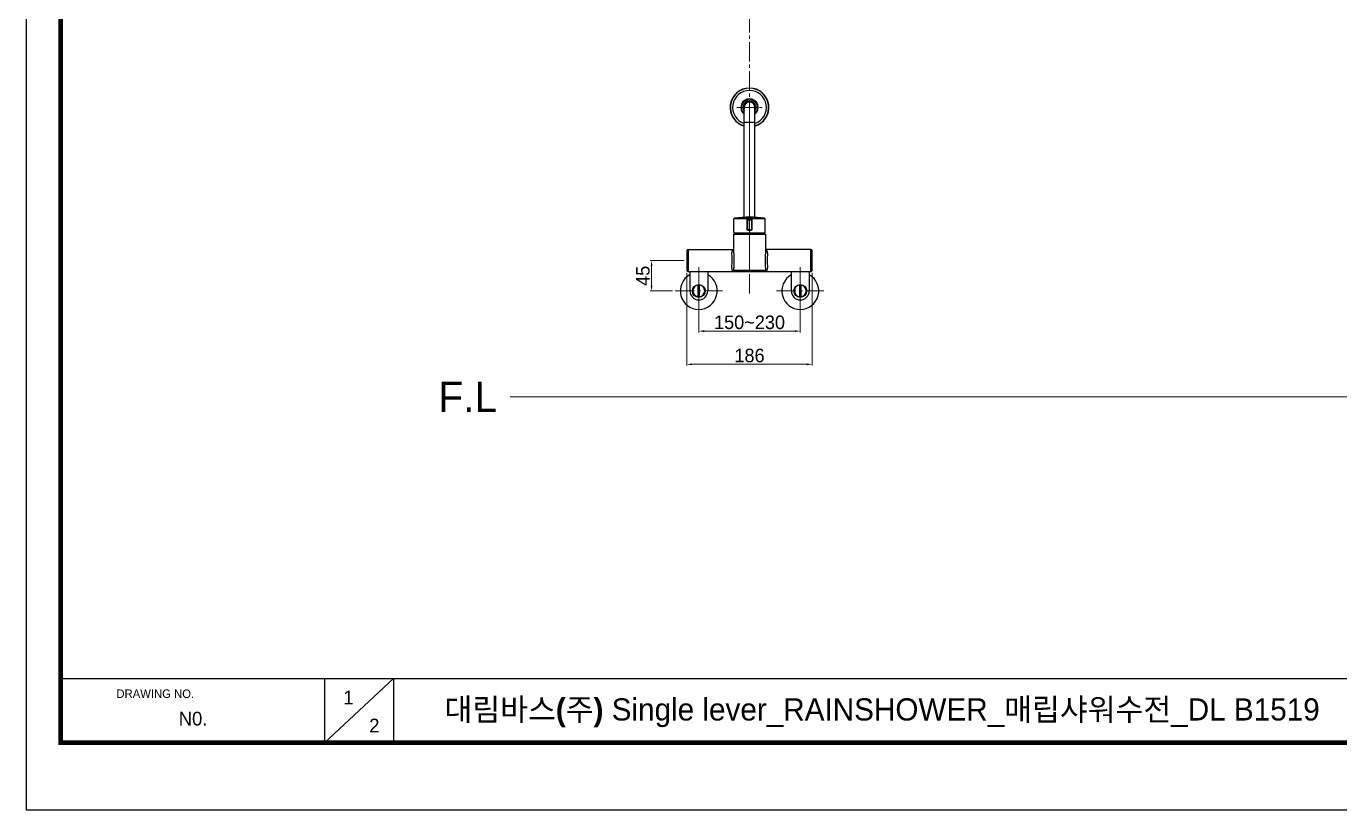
# Model space of a CAD drawing. Extents: x 0 to 3160, y 0 to 2315.
# Drawn here: x 0 to 1941, y 0 to 1158 of the extents above; entities that cross this region are included whole.
import ezdxf

# ---------------------------------------------------------------- set-up
doc = ezdxf.new("R2010")
doc.units = 0
doc.header["$LTSCALE"] = 3
doc.header["$MEASUREMENT"] = 0
doc.header["$PDMODE"] = 3
doc.header["$PDSIZE"] = -10
doc.linetypes.add('CENTER2', pattern=[28.575, 19.05, -3.175, 3.175, -3.175])
doc.layers.get('0').update_dxf_attribs({"linetype": 'CONTINUOUS'})
doc.layers.get('DEFPOINTS').update_dxf_attribs({"linetype": 'CONTINUOUS'})
doc.layers.add('02___PRT_ALL_AXES', color=7, linetype='CONTINUOUS')
doc.layers.add('Cneter', color=1, linetype='CENTER2', lineweight=13)
doc.layers.add('치수선', color=7, linetype='CONTINUOUS', lineweight=20)
doc.styles.add('Daelim Dimension', font='')
doc.styles.get('Daelim Dimension').set_extended_font_data('나눔고딕')
doc.dimstyles.new('DEFAULT', dxfattribs={"dimscale": 2, "dimtxt": 2, "dimasz": 2, "dimexe": 0, "dimexo": 2, "dimgap": 1, "dimtad": 1, "dimdec": 1, "dimzin": 9, "dimdsep": 46, "dimtxsty": 'Daelim Dimension', "dimcen": 0.5, "dimclrd": 252, "dimclre": 252, "dimclrt": 3, "dimadec": 1, "dimazin": 0, "dimtfac": 1, "dimtdec": 1, "dimtix": 1, "dimtmove": 0, "dimatfit": 3, "dimfxl": 1, "dimtolj": 1, "dimtzin": 1, "dimlwd": 9, "dimlwe": 9, "dimarcsym": 0})

# ---------------------------------------------------------------- blocks, each defined once
blk = doc.blocks.new('*D34')
at = {"color": 5, "lineweight": 9, "ltscale": 0.5, "transparency": 16777216}
for p, q in [((993.8, 735.2), (993.8, 705.1)), ((1143.8, 735.2), (1143.8, 705.1)), ((1135.8, 707.1), (1001.8, 707.1))]:
    blk.add_line(p, q, dxfattribs=at)
at = {"color": 5, "ltscale": 0.5, "transparency": 16777216}
for points in [[(1001.8, 708.5), (1001.8, 705.8), (993.8, 707.1)], [(1135.8, 708.5), (1135.8, 705.8), (1143.8, 707.1)]]:
    blk.add_solid(points, dxfattribs=at)
at = {"layer": 'DEFPOINTS', "color": 0, "ltscale": 0.5, "transparency": 16777216}
for p in [(993.8, 739.2), (1143.8, 739.2), (993.8, 707.1)]:
    blk.add_point(p, dxfattribs=at)
at = {"color": 7, "ltscale": 0.5, "transparency": 16777216, "insert": (1068.8, 720), "char_height": 20, "attachment_point": 5, "style": 'Daelim Dimension'}
blk.add_mtext('\\A1;150~230', dxfattribs=at)
blk = doc.blocks.new('*D37')
at = {"color": 5, "lineweight": 9, "ltscale": 0.5, "transparency": 16777216}
for p, q in [((972, 811.4), (922, 811.4)), ((924, 774.5), (924, 803.4)), ((954.8, 766.5), (922, 766.5))]:
    blk.add_line(p, q, dxfattribs=at)
at = {"color": 5, "ltscale": 0.5, "transparency": 16777216}
for points in [[(922.7, 803.4), (925.4, 803.4), (924, 811.4)], [(922.7, 774.5), (925.4, 774.5), (924, 766.5)]]:
    blk.add_solid(points, dxfattribs=at)
at = {"layer": 'DEFPOINTS', "color": 0, "ltscale": 0.5, "transparency": 16777216}
for p in [(924, 811.4), (976, 811.4), (958.8, 766.5)]:
    blk.add_point(p, dxfattribs=at)
at = {"color": 7, "ltscale": 0.5, "transparency": 16777216, "insert": (911.3, 788.9), "char_height": 20, "attachment_point": 5, "rotation": 90, "style": 'Daelim Dimension'}
blk.add_mtext('\\A1;45', dxfattribs=at)
blk = doc.blocks.new('*D38')
at = {"color": 5, "lineweight": 9, "ltscale": 0.5, "transparency": 16777216}
for p, q in [((976, 793), (976, 656.1)), ((1161.5, 793), (1161.5, 656.1)), ((984, 658.1), (1153.5, 658.1))]:
    blk.add_line(p, q, dxfattribs=at)
at = {"color": 5, "ltscale": 0.5, "transparency": 16777216}
for points in [[(984, 659.4), (984, 656.7), (976, 658.1)], [(1153.5, 659.4), (1153.5, 656.7), (1161.5, 658.1)]]:
    blk.add_solid(points, dxfattribs=at)
at = {"layer": 'DEFPOINTS', "color": 0, "ltscale": 0.5, "transparency": 16777216}
for p in [(976, 797), (1161.5, 797), (1161.5, 658.1)]:
    blk.add_point(p, dxfattribs=at)
at = {"color": 7, "ltscale": 0.5, "transparency": 16777216, "insert": (1068.8, 671), "char_height": 20, "attachment_point": 5, "style": 'Daelim Dimension'}
blk.add_mtext('\\A1;186', dxfattribs=at)

msp = doc.modelspace()

# ---------------------------------------------------------------- linework, layer by layer
at = {"color": 7, "linetype": 'Continuous'}
for p, q in [((1060.8, 875.2), (1060.8, 1037.6)), ((1076.8, 875.2), (1076.8, 1037.6)), ((1060.8, 1015.6), (1076.8, 1015.6)), ((1090.9, 873.9), (1046.6, 873.9)), ((1066.5, 872.9), (1045.8, 872.9)), ((1065.3, 871.5), (1072.2, 871.5)), ((1065.3, 857.5), (1065.3, 871.5)), ((1065.3, 857.5), (1072.2, 857.5)), ((1065.8, 871.5), (1065.8, 857.5)), ((1066.8, 873), (1070.7, 873)), ((1070.8, 872.5), (1066.8, 872.5)), ((1066.8, 856.5), (1070.8, 856.5)), ((1070.7, 856), (1066.8, 856)), ((1091.8, 872.9), (1071, 872.9)), ((1071.8, 871.5), (1071.8, 857.5)), ((1072.2, 871.5), (1072.2, 857.5)), ((1045.4, 850.5), (1092.2, 850.5)), ((1045.4, 822.3), (1045.4, 850.5)), ((1045.8, 852.5), (1091.7, 852.5)), ((1092.2, 850.5), (1092.2, 822.3)), ((976, 825.8), (976, 797)), ((978, 827.8), (1045.4, 827.8)), ((978, 827.8), (978, 795)), ((1159.5, 827.8), (1092.2, 827.8)), ((1092.2, 822.3), (1092.2, 822.3)), ((1159.5, 795), (1159.5, 827.8)), ((1161.5, 797), (1161.5, 825.8)), ((1045.4, 797), (1045.4, 800.5)), ((1045.4, 797), (1092.2, 797)), ((1092.2, 800.5), (1092.2, 797)), ((978, 795), (1159.5, 795)), ((980.5, 795), (980.5, 766.5)), ((1007, 795), (1007, 766.5)), ((1046.3, 795.2), (1046.3, 795.2)), ((1091.2, 795.2), (1091.2, 795.2)), ((1130.5, 795), (1130.5, 766.5)), ((1157, 795), (1157, 766.5)), ((993, 757.2), (993, 775.7)), ((994.5, 775.7), (994.5, 757.2)), ((1143, 757.2), (1143, 775.7)), ((1144.5, 775.7), (1144.5, 757.2))]:
    msp.add_line(p, q, dxfattribs=at)
at = {"color": 5}
msp.add_line((50.8, 194), (2594.9, 194), dxfattribs=at)
at = {"color": 5, "ltscale": 40}
for p, q in [((440.8, 194), (440.8, 98.8)), ((440.8, 194), (440.8, 98.8)), ((542.7, 194), (440.8, 98.8)), ((542.7, 194), (440.8, 98.8)), ((542.7, 194), (542.7, 98.8)), ((542.7, 194), (542.7, 98.8))]:
    msp.add_line(p, q, dxfattribs=at)
at = {"ltscale": 0.5}
msp.add_lwpolyline([(0, 0), (3159.5, 0), (3159.5, 2315), (0, 2315)], close=True, dxfattribs=at)
at = {"color": 5, "linetype": 'ByBlock', "lineweight": 200, "const_width": 7.28}
msp.add_lwpolyline([(50.8, 99.1), (3108.4, 99.1), (3108.4, 2261.3), (50.8, 2261.3)], close=True, dxfattribs=at)
at = {"color": 7, "linetype": 'Continuous'}
for points in [[(1046.3, 795.2), (1046.4, 795.1), (1046.5, 795.1), (1046.6, 795.1), (1046.7, 795), (1046.8, 795), (1046.9, 795)], [(1046.9, 795), (1047, 795), (1047.1, 795), (1047.1, 795), (1047.2, 795), (1047.2, 795), (1047.2, 795)], [(1090.3, 795), (1090.3, 795), (1090.4, 795)], [(1090.4, 795), (1090.4, 795), (1090.5, 795), (1090.6, 795), (1090.7, 795)], [(1090.7, 795), (1090.8, 795), (1090.8, 795), (1090.9, 795.1), (1091, 795.1), (1091.1, 795.2), (1091.2, 795.2)]]:
    msp.add_lwpolyline(points, dxfattribs=at)
for centre, radius in [((993.8, 766.5), 9.5), ((993.8, 766.5), 9.25), ((1143.8, 766.5), 9.5), ((1143.8, 766.5), 9.25)]:
    msp.add_circle(centre, radius, dxfattribs=at)
for centre, radius, start, end in [((1068.8, 1037.6), 28.7, 286.2225, 253.7775), ((1068.8, 1037.6), 28.3, 286.4823, 253.5177), ((1068.8, 1037.6), 25, 288.6919, 251.3081), ((1068.8, 1037.6), 12.8, 308.8279, 231.1721), ((1068.8, 1037.6), 12, 311.867, 228.133), ((1068.8, 1037.6), 9.65, 326.3018, 213.6982), ((1068.8, 1037.6), 8.15, 349.1228, 190.8772), ((1068.8, 1037.6), 8.1, 350.9918, 189.0082), ((1068.8, 1037.6), 8, 0, 180), ((1046.8, 872.9), 1, 97.9532, 180), ((1090.8, 872.9), 1, 0, 82.0468), ((1066.8, 871.5), 1, 90, 180), ((1066.8, 857.5), 1, 180, 270), ((1066.8, 870.8), 2.13, 89.9837, 97.7656), ((1070.7, 870.8), 2.13, 82.2344, 90.0163), ((1070.8, 871.5), 1, 0, 90), ((1070.8, 857.5), 1, 270, 0), ((1055.8, 849.8), 6.89, 157.2262, 174.4483), ((1081.7, 849.8), 6.89, 5.5517, 22.7738), ((978, 825.8), 2, 90, 180), ((1159.5, 825.8), 2, 0, 90), ((978, 797), 2, 180, 270), ((1047.4, 797), 2, 179.9999, 270), ((1090.2, 797), 2, 270, 0), ((1159.5, 797), 2, 270, 0), ((993.8, 766.5), 27.3, 119.1371, 60.8475), ((1047.5, 802.7), 7.74, 261.1819, 263.4651), ((1047.6, 803.7), 8.72, 263.4557, 265.1585), ((1090, 803.7), 8.71, 274.8382, 276.5434), ((1090.1, 802.7), 7.73, 276.5339, 278.8287), ((1143.8, 766.5), 27.3, 119.1371, 60.8475), ((993.8, 766.5), 13.2, 180, 0), ((993.8, 766.5), 8.75, 94.9171, 265.0829), ((993.8, 766.5), 8.75, 274.9171, 85.0829), ((1143.8, 766.5), 13.2, 180, 0), ((1143.8, 766.5), 8.75, 94.9171, 265.0829), ((1143.8, 766.5), 8.75, 274.9171, 85.0829)]:
    msp.add_arc(centre, radius, start, end, dxfattribs=at)
for points, knots in [([(1065.3, 871.5), (1065.3, 871.6), (1065.4, 872), (1065.6, 872.4), (1066, 872.8), (1066.4, 872.9), (1066.5, 872.9)], [0, 0, 0, 0, 0.250649, 0.500876, 0.75055, 1, 1, 1, 1]), ([(1066.8, 856), (1066.6, 856), (1066.2, 856), (1065.7, 856.4), (1065.4, 856.9), (1065.3, 857.3), (1065.3, 857.5)], [0, 0, 0, 0, 0.249537, 0.499124, 0.749286, 1, 1, 1, 1]), ([(1066.6, 872.4), (1066.6, 872.4), (1066.6, 872.5), (1066.6, 872.5), (1066.6, 872.5), (1066.6, 872.6), (1066.6, 872.8), (1066.5, 872.9), (1066.5, 872.9)], [0, 0, 0, 0, 0.026495, 0.085124, 0.177478, 0.300552, 0.620993, 1, 1, 1, 1]), ([(1066.8, 872.5), (1066.8, 872.5), (1066.8, 872.5), (1066.8, 872.5), (1066.8, 872.6), (1066.8, 872.6), (1066.8, 872.8), (1066.8, 872.9), (1066.8, 873)], [0, 0, 0, 0, 0.025143, 0.083329, 0.175603, 0.298815, 0.619965, 1, 1, 1, 1]), ([(1066.8, 856.5), (1066.8, 856.5), (1066.8, 856.4), (1066.8, 856.4), (1066.8, 856.4), (1066.8, 856.3), (1066.8, 856.1), (1066.8, 856), (1066.8, 856)], [0, 0, 0, 0, 0.025145, 0.083573, 0.176231, 0.299849, 0.621337, 1, 1, 1, 1]), ([(1070.8, 872.5), (1070.8, 872.5), (1070.8, 872.5), (1070.7, 872.5), (1070.7, 872.6), (1070.7, 872.6), (1070.7, 872.8), (1070.7, 872.9), (1070.7, 873)], [0, 0, 0, 0, 0.025142, 0.083328, 0.175602, 0.298813, 0.619964, 1, 1, 1, 1]), ([(1072.2, 857.5), (1072.2, 857.3), (1072.1, 856.9), (1071.8, 856.4), (1071.3, 856), (1070.9, 856), (1070.7, 856)], [0, 0, 0, 0, 0.250709, 0.500867, 0.750458, 1, 1, 1, 1]), ([(1070.8, 856.5), (1070.8, 856.5), (1070.8, 856.4), (1070.7, 856.4), (1070.7, 856.4), (1070.7, 856.3), (1070.7, 856.1), (1070.7, 856), (1070.7, 856)], [0, 0, 0, 0, 0.025145, 0.083573, 0.176231, 0.299849, 0.621337, 1, 1, 1, 1]), ([(1071, 872.4), (1071, 872.4), (1071, 872.5), (1071, 872.5), (1071, 872.5), (1071, 872.6), (1071, 872.8), (1071, 872.9), (1071, 872.9)], [0, 0, 0, 0, 0.026478, 0.085094, 0.177443, 0.300517, 0.620973, 1, 1, 1, 1]), ([(1071, 872.9), (1071.2, 872.9), (1071.5, 872.8), (1071.9, 872.4), (1072.1, 872), (1072.2, 871.6), (1072.2, 871.5)], [0, 0, 0, 0, 0.249442, 0.499113, 0.749345, 1, 1, 1, 1]), ([(1045.3, 827.4), (1045.1, 827.3), (1044.5, 827.1), (1043.9, 826.6), (1043.3, 826), (1042.9, 825.1), (1042.6, 824.2), (1042.4, 822.7), (1042.4, 821.5), (1042.4, 820.6)], [0, 0, 0, 0, 0.107689, 0.210864, 0.315283, 0.426826, 0.549791, 0.686302, 1, 1, 1, 1]), ([(1042.4, 820.6), (1042.4, 819.4), (1042.5, 816.7), (1042.6, 812.6), (1042.6, 808.3), (1042.4, 804.9), (1042.4, 802.4), (1042.4, 800.7), (1042.5, 799.1), (1042.8, 797.8), (1043.3, 796.7), (1044.1, 795.9), (1045.1, 795.3), (1045.9, 795.1), (1046.3, 795.1)], [0, 0, 0, 0, 0.139739, 0.293092, 0.449494, 0.598168, 0.666353, 0.728832, 0.784669, 0.833541, 0.876378, 0.915914, 0.956037, 1, 1, 1, 1]), ([(1045.4, 822.3), (1045.4, 820.6), (1045.5, 816.9), (1045.6, 811.4), (1045.5, 805.9), (1045.4, 802.2), (1045.4, 800.5)], [0, 0, 0, 0, 0.240443, 0.499713, 0.759126, 1, 1, 1, 1]), ([(1095.2, 820.6), (1095.2, 819.4), (1095.1, 816.7), (1094.9, 812.6), (1095, 808.3), (1095.1, 804.9), (1095.2, 802.4), (1095.2, 800.7), (1095, 799.1), (1094.7, 797.8), (1094.2, 796.7), (1093.4, 795.9), (1092.4, 795.3), (1091.7, 795.1), (1091.3, 795.1)], [0, 0, 0, 0, 0.139741, 0.293095, 0.449498, 0.598173, 0.666359, 0.728839, 0.784677, 0.833549, 0.876387, 0.915922, 0.956051, 1, 1, 1, 1]), ([(1092.2, 822.3), (1092.2, 820.6), (1092, 816.9), (1091.9, 811.4), (1092, 805.9), (1092.2, 802.2), (1092.2, 800.5)], [0, 0, 0, 0, 0.240443, 0.499713, 0.759126, 1, 1, 1, 1]), ([(1092.2, 827.4), (1092.5, 827.3), (1093, 827.1), (1093.7, 826.6), (1094.2, 826), (1094.6, 825.1), (1094.9, 824.2), (1095.1, 822.7), (1095.2, 821.5), (1095.2, 820.6)], [0, 0, 0, 0, 0.107689, 0.210864, 0.315283, 0.426826, 0.549791, 0.686302, 1, 1, 1, 1]), ([(1046.3, 795.2), (1046.2, 795.2), (1046, 795.4), (1045.9, 795.6), (1045.9, 795.7)], [0, 0, 0, 0, 0.508901, 1, 1, 1, 1]), ([(1091.7, 795.7), (1091.6, 795.6), (1091.5, 795.4), (1091.3, 795.2), (1091.2, 795.2)], [0, 0, 0, 0, 0.490623, 1, 1, 1, 1])]:
    msp.add_open_spline(points, degree=3, knots=knots, dxfattribs=at)
at = {"layer": '02___PRT_ALL_AXES', "color": 7, "linetype": 'Continuous'}
for p, q in [((1045.8, 853.2), (1045.8, 872.9)), ((1091.8, 853.2), (1091.8, 872.9)), ((1045.8, 853.2), (1045.8, 852.5)), ((1091.7, 852.5), (1091.8, 853.2))]:
    msp.add_line(p, q, dxfattribs=at)
msp.add_arc((1068.8, 715.5), 160, 82.0468, 97.9532, dxfattribs=at)
at = {"layer": 'Cneter', "lineweight": 5, "ltscale": 0.5}
for p, q in [((1068.8, 762.7), (1068.8, 1719.8)), ((1050.3, 1037.6), (1087.3, 1037.6)), ((1068.8, 1025.6), (1068.8, 797.6)), ((993.8, 731.5), (993.8, 801.5)), ((1143.8, 731.5), (1143.8, 801.5)), ((958.8, 766.5), (1028.8, 766.5)), ((1108.8, 766.5), (1178.8, 766.5))]:
    msp.add_line(p, q, dxfattribs=at)
at = {"layer": '치수선'}
msp.add_line((2192.5, 610), (715.1, 610), dxfattribs=at)

# ---------------------------------------------------------------- texts
at = {"color": 5, "ltscale": 40, "style": 'Daelim Dimension'}
msp.add_text('DRAWING NO.', height=12.468, dxfattribs=at).set_placement((133.2, 165.2))
at = {"char_height": 20.4, "attachment_point": 1, "style": 'Daelim Dimension'}
for s, insert, width in [('1', (468.5, 176.1), 28.476), ('N0. ', (225.3, 144.8), 128.002), ('2', (506.8, 134.5), 28.476)]:
    msp.add_mtext(s, dxfattribs=dict(at, insert=insert, width=width))
at = {"color": 2, "insert": (618, 164.6), "char_height": 32.792, "width": 1570.831, "attachment_point": 1, "style": 'Daelim Dimension'}
msp.add_mtext('{\\fPretendard Variable SemiBold|b0|i0|c129|p2;대림바스(주)} Single lever_RAINSHOWER_매립샤워수전_DL B1519', dxfattribs=at)
at = {"layer": '치수선', "insert": (695.9, 632.5), "char_height": 45, "attachment_point": 3, "style": 'Daelim Dimension'}
msp.add_mtext_dynamic_manual_height_columns('F.L', width=17.411, gutter_width=12.5, heights=[0], dxfattribs=at)

# ---------------------------------------------------------------- dimensions: what is measured, and where the dimension line sits
at = {"color": 5, "ltscale": 0.5}
dim = msp.add_linear_dim(base=(924, 811.4), p1=(958.8, 766.5), p2=(976, 811.4), angle=90, dimstyle='DEFAULT', override={"dimtxt": 10, "dimasz": 4, "dimexe": 1, "dimdec": 0, "dimclrd": 5, "dimclre": 5, "dimclrt": 7}, dxfattribs=at)
dim.commit()
dim.dimension.update_dxf_attribs({"geometry": '*D37', "text_midpoint": (911.3, 788.9)})
dim = msp.add_linear_dim(base=(1161.5150815, 658.0631246), p1=(976.0150815, 796.9653171), p2=(1161.5150815, 796.9653171), dimstyle='DEFAULT', override={"dimtxt": 10, "dimasz": 4, "dimexe": 1, "dimdec": 0, "dimclrd": 5, "dimclre": 5, "dimclrt": 7}, dxfattribs=at)
dim.commit()
dim.dimension.update_dxf_attribs({"geometry": '*D38', "text_midpoint": (1068.7650815, 670.950106)})
dim = msp.add_linear_dim(base=(993.8, 707.1), p1=(1143.8, 739.2), p2=(993.8, 739.2), text='<>~230', dimstyle='DEFAULT', override={"dimtxt": 10, "dimasz": 4, "dimexe": 1, "dimdec": 0, "dimclrd": 5, "dimclre": 5, "dimclrt": 7}, dxfattribs=at)
dim.commit()
dim.dimension.update_dxf_attribs({"geometry": '*D34', "text_midpoint": (1068.8, 720)})

doc.saveas('drawing.dxf')
